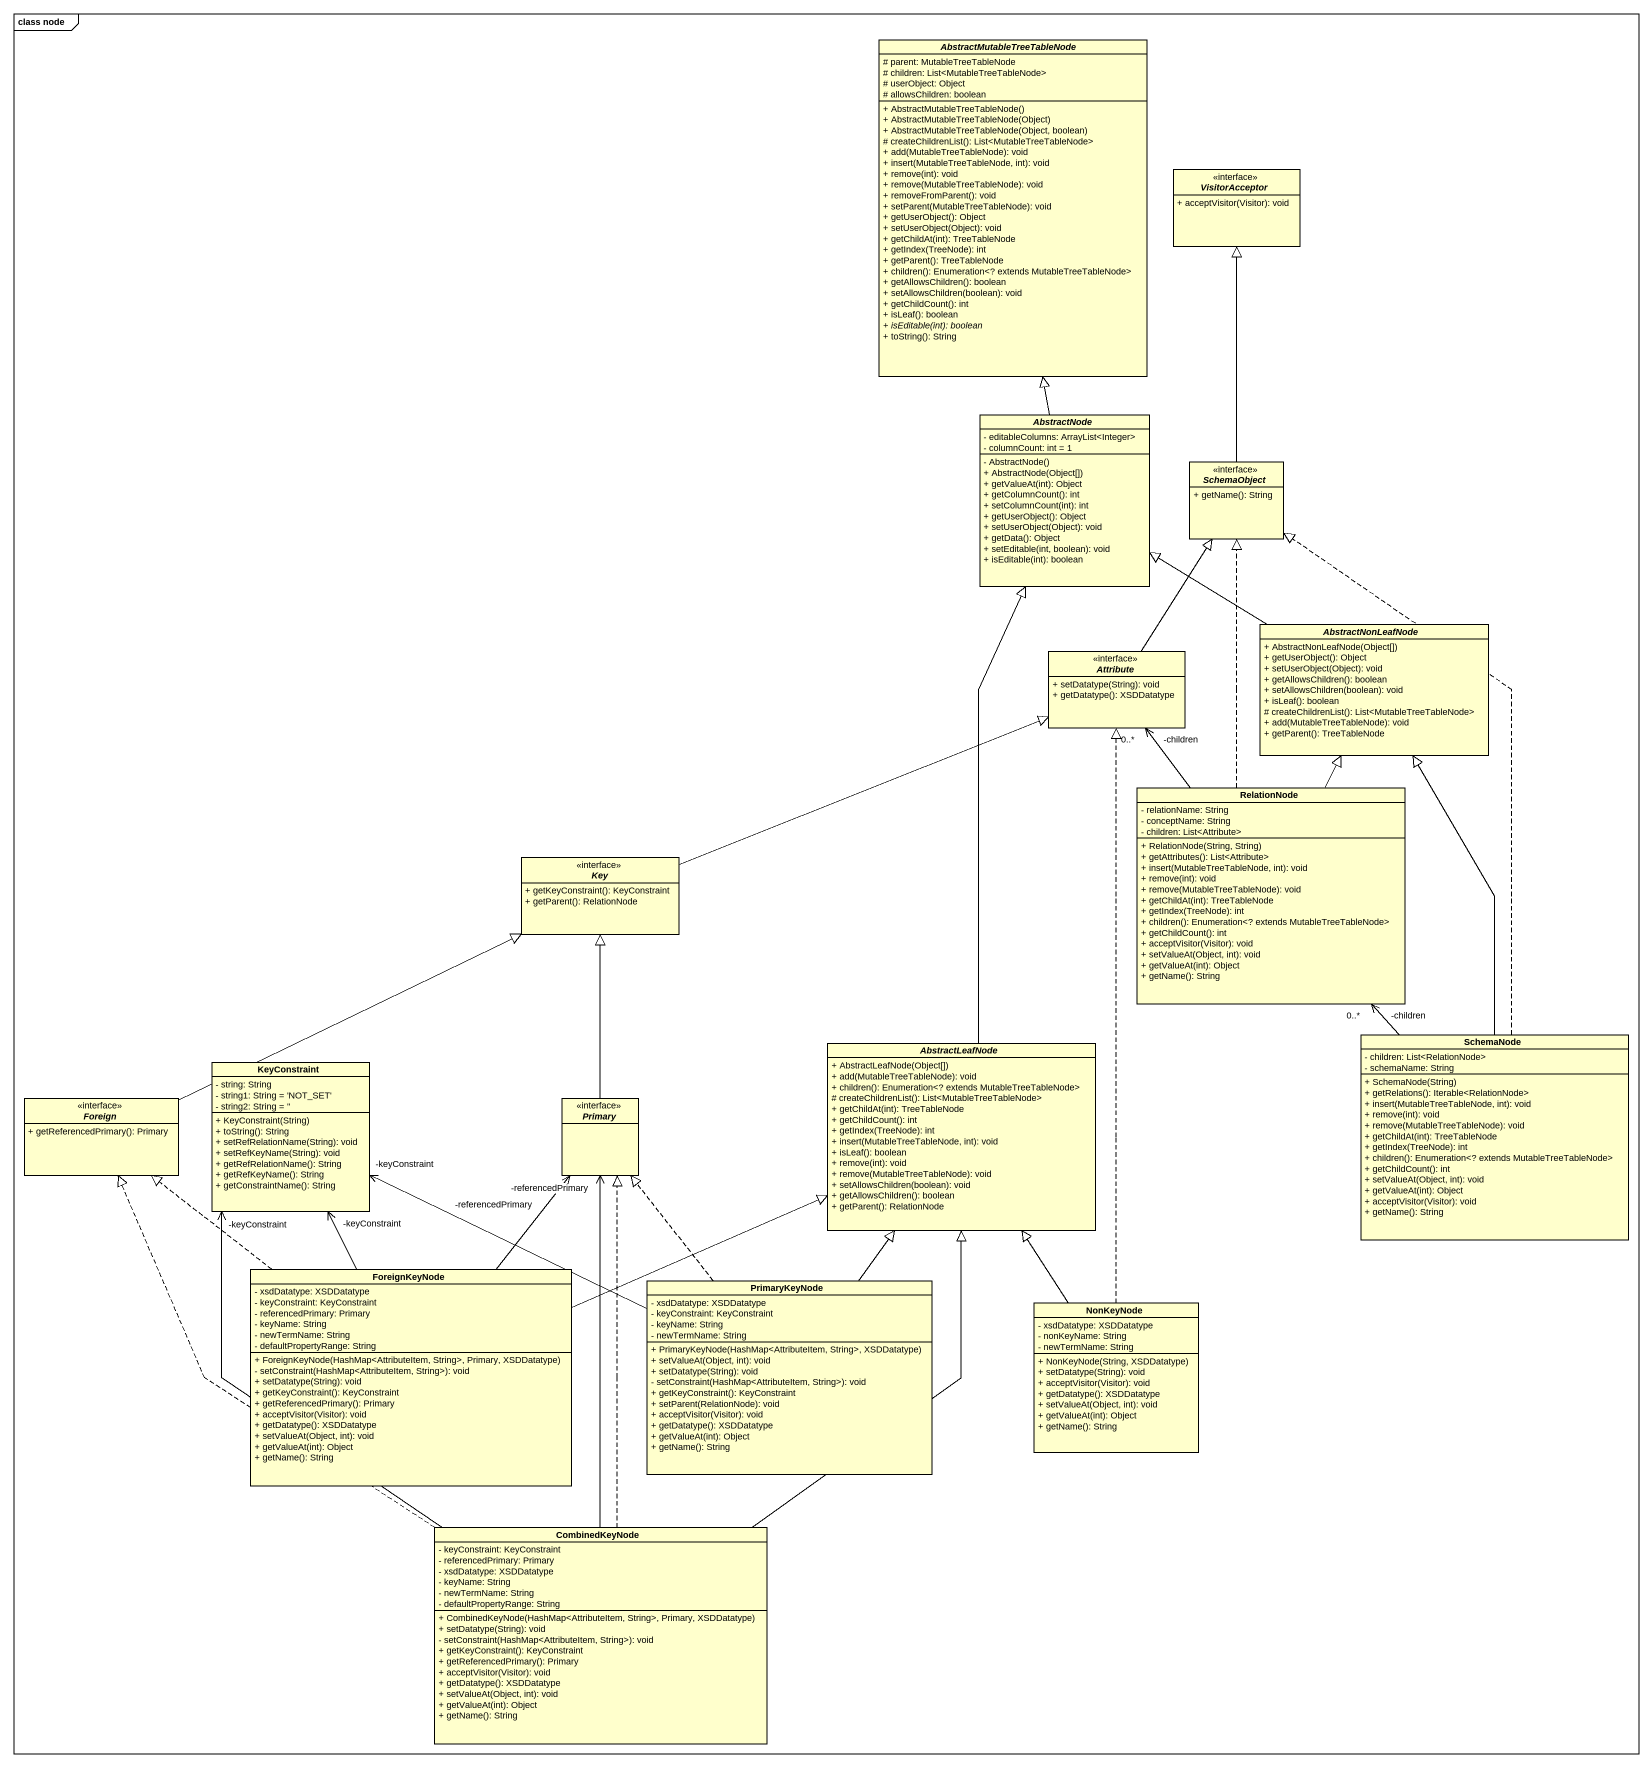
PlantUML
@startuml
mainframe class node
hide circle
hide empty members
skinparam classAttributeIconSize 0
abstract class AbstractMutableTreeTableNode {
  # parent: MutableTreeTableNode
  # children: List<MutableTreeTableNode>
  # userObject: Object
  # allowsChildren: boolean
  + AbstractMutableTreeTableNode()
  + AbstractMutableTreeTableNode(Object)
  + AbstractMutableTreeTableNode(Object, boolean)
  # createChildrenList(): List<MutableTreeTableNode>
  + add(MutableTreeTableNode): void
  + insert(MutableTreeTableNode, int): void
  + remove(int): void
  + remove(MutableTreeTableNode): void
  + removeFromParent(): void
  + setParent(MutableTreeTableNode): void
  + getUserObject(): Object
  + setUserObject(Object): void
  + getChildAt(int): TreeTableNode
  + getIndex(TreeNode): int
  + getParent(): TreeTableNode
  + children(): Enumeration<? extends MutableTreeTableNode>
  + getAllowsChildren(): boolean
  + setAllowsChildren(boolean): void
  + getChildCount(): int
  + isLeaf(): boolean
  {abstract} + isEditable(int): boolean
  + toString(): String
}
interface VisitorAcceptor <<interface>> {
  + acceptVisitor(Visitor): void
}
abstract class AbstractNode {
  - editableColumns: ArrayList<Integer>
  - columnCount: int = 1
  - AbstractNode()
  + AbstractNode(Object[])
  + getValueAt(int): Object
  + getColumnCount(): int
  + setColumnCount(int): int
  + getUserObject(): Object
  + setUserObject(Object): void
  + getData(): Object
  + setEditable(int, boolean): void
  + isEditable(int): boolean
}
interface SchemaObject <<interface>> {
  + getName(): String
}
interface Attribute <<interface>> {
  + setDatatype(String): void
  + getDatatype(): XSDDatatype
}
abstract class AbstractNonLeafNode {
  + AbstractNonLeafNode(Object[])
  + getUserObject(): Object
  + setUserObject(Object): void
  + getAllowsChildren(): boolean
  + setAllowsChildren(boolean): void
  + isLeaf(): boolean
  # createChildrenList(): List<MutableTreeTableNode>
  + add(MutableTreeTableNode): void
  + getParent(): TreeTableNode
}
class RelationNode {
  - relationName: String
  - conceptName: String
  - children: List<Attribute>
  + RelationNode(String, String)
  + getAttributes(): List<Attribute>
  + insert(MutableTreeTableNode, int): void
  + remove(int): void
  + remove(MutableTreeTableNode): void
  + getChildAt(int): TreeTableNode
  + getIndex(TreeNode): int
  + children(): Enumeration<? extends MutableTreeTableNode>
  + getChildCount(): int
  + acceptVisitor(Visitor): void
  + setValueAt(Object, int): void
  + getValueAt(int): Object
  + getName(): String
}
interface Key <<interface>> {
  + getKeyConstraint(): KeyConstraint
  + getParent(): RelationNode
}
abstract class AbstractLeafNode {
  + AbstractLeafNode(Object[])
  + add(MutableTreeTableNode): void
  + children(): Enumeration<? extends MutableTreeTableNode>
  # createChildrenList(): List<MutableTreeTableNode>
  + getChildAt(int): TreeTableNode
  + getChildCount(): int
  + getIndex(TreeNode): int
  + insert(MutableTreeTableNode, int): void
  + isLeaf(): boolean
  + remove(int): void
  + remove(MutableTreeTableNode): void
  + setAllowsChildren(boolean): void
  + getAllowsChildren(): boolean
  + getParent(): RelationNode
}
class SchemaNode {
  - children: List<RelationNode>
  - schemaName: String
  + SchemaNode(String)
  + getRelations(): Iterable<RelationNode>
  + insert(MutableTreeTableNode, int): void
  + remove(int): void
  + remove(MutableTreeTableNode): void
  + getChildAt(int): TreeTableNode
  + getIndex(TreeNode): int
  + children(): Enumeration<? extends MutableTreeTableNode>
  + getChildCount(): int
  + setValueAt(Object, int): void
  + getValueAt(int): Object
  + acceptVisitor(Visitor): void
  + getName(): String
}
class KeyConstraint {
  - string: String
  - string1: String = 'NOT_SET'
  - string2: String = ''
  + KeyConstraint(String)
  + toString(): String
  + setRefRelationName(String): void
  + setRefKeyName(String): void
  + getRefRelationName(): String
  + getRefKeyName(): String
  + getConstraintName(): String
}
interface Foreign <<interface>> {
  + getReferencedPrimary(): Primary
}
interface Primary <<interface>>
class ForeignKeyNode {
  - xsdDatatype: XSDDatatype
  - keyConstraint: KeyConstraint
  - referencedPrimary: Primary
  - keyName: String
  - newTermName: String
  - defaultPropertyRange: String
  + ForeignKeyNode(HashMap<AttributeItem, String>, Primary, XSDDatatype)
  - setConstraint(HashMap<AttributeItem, String>): void
  + setDatatype(String): void
  + getKeyConstraint(): KeyConstraint
  + getReferencedPrimary(): Primary
  + acceptVisitor(Visitor): void
  + getDatatype(): XSDDatatype
  + setValueAt(Object, int): void
  + getValueAt(int): Object
  + getName(): String
}
class PrimaryKeyNode {
  - xsdDatatype: XSDDatatype
  - keyConstraint: KeyConstraint
  - keyName: String
  - newTermName: String
  + PrimaryKeyNode(HashMap<AttributeItem, String>, XSDDatatype)
  + setValueAt(Object, int): void
  + setDatatype(String): void
  - setConstraint(HashMap<AttributeItem, String>): void
  + getKeyConstraint(): KeyConstraint
  + setParent(RelationNode): void
  + acceptVisitor(Visitor): void
  + getDatatype(): XSDDatatype
  + getValueAt(int): Object
  + getName(): String
}
class NonKeyNode {
  - xsdDatatype: XSDDatatype
  - nonKeyName: String
  - newTermName: String
  + NonKeyNode(String, XSDDatatype)
  + setDatatype(String): void
  + acceptVisitor(Visitor): void
  + getDatatype(): XSDDatatype
  + setValueAt(Object, int): void
  + getValueAt(int): Object
  + getName(): String
}
class CombinedKeyNode {
  - keyConstraint: KeyConstraint
  - referencedPrimary: Primary
  - xsdDatatype: XSDDatatype
  - keyName: String
  - newTermName: String
  - defaultPropertyRange: String
  + CombinedKeyNode(HashMap<AttributeItem, String>, Primary, XSDDatatype)
  + setDatatype(String): void
  - setConstraint(HashMap<AttributeItem, String>): void
  + getKeyConstraint(): KeyConstraint
  + getReferencedPrimary(): Primary
  + acceptVisitor(Visitor): void
  + getDatatype(): XSDDatatype
  + setValueAt(Object, int): void
  + getValueAt(int): Object
  + getName(): String
}
AbstractNode -up-|> AbstractMutableTreeTableNode
SchemaObject -up-|> VisitorAcceptor
Attribute -up-|> SchemaObject
AbstractNonLeafNode -up-|> AbstractNode
RelationNode .up.|> SchemaObject
RelationNode -up-> "-children\n0..*" Attribute
RelationNode -up-|> AbstractNonLeafNode
Key -right-|> Attribute
AbstractLeafNode -up-|> AbstractNode
SchemaNode .up.|> SchemaObject
SchemaNode -up-|> AbstractNonLeafNode
SchemaNode -up-> "-children\n0..*" RelationNode
Foreign -right-|> Key
Primary -up-|> Key
ForeignKeyNode -right-|> AbstractLeafNode
ForeignKeyNode -up-> "-keyConstraint" KeyConstraint
ForeignKeyNode .up.|> Foreign
ForeignKeyNode -up-> "-referencedPrimary" Primary
PrimaryKeyNode -up-|> AbstractLeafNode
PrimaryKeyNode -left-> "-keyConstraint" KeyConstraint
PrimaryKeyNode .up.|> Primary
NonKeyNode .up.|> Attribute
NonKeyNode -up-|> AbstractLeafNode
CombinedKeyNode -up-|> AbstractLeafNode
CombinedKeyNode -up-> "-keyConstraint" KeyConstraint
CombinedKeyNode .up.|> Foreign
CombinedKeyNode -up-> "-referencedPrimary" Primary
CombinedKeyNode .up.|> Primary
@enduml
